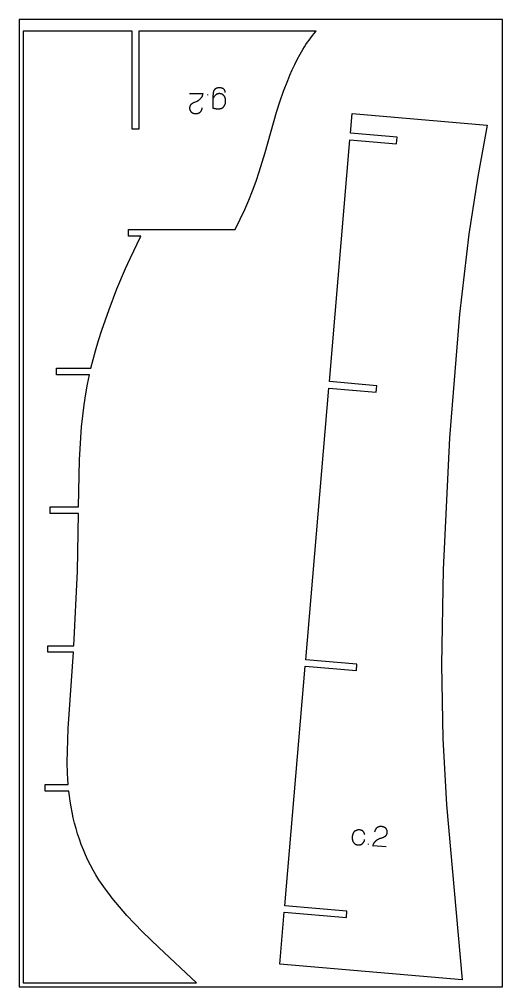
# Model space of a CAD drawing. Header units: millimetres. Extents: x 1718 to 33616, y 5029 to 7469.
# Drawn here: x 32396 to 33616, y 5029 to 7469 of the extents above; entities that cross this region are included whole.
import ezdxf

# ---------------------------------------------------------------- set-up
doc = ezdxf.new("R2010")
doc.units = ezdxf.units.MM
for name, color, linetype, true_color in [('ZZ_CORTE', 1, 'Continuous', 0xff0000), ('ZZ_GRABADO', 98, 'Continuous', 0x005600), ('ZZ_PANEL', 18, 'Continuous', 0x000000)]:
    doc.layers.add(name, color=color, linetype=linetype, true_color=true_color)

msp = doc.modelspace()

# ---------------------------------------------------------------- linework, layer by layer
at = {"layer": 'ZZ_CORTE'}
for points in [[(33145.6, 7439.2), (32915.6, 7439.2), (32697.6, 7439.2), (32697.6, 7192.2), (32681.1, 7192.2), (32681.1, 7439.2), (32636.1, 7439.2), (32406.1, 7439.2), (32406.1, 5039.2), (32843.1, 5039.2)], [(32941.3, 6939.2), (32953.9, 6965.2), (32965, 6989.2), (32975.2, 7013.1), (32984.7, 7037), (32993.5, 7060.9), (33001.6, 7084.9), (33016.4, 7133.6), (33045.4, 7234.9), (33053.9, 7261.3), (33063.2, 7288.1), (33073.5, 7315), (33079.1, 7328.5), (33085, 7341.9), (33091.1, 7355.1), (33097.7, 7368.2), (33104.6, 7381), (33108.2, 7387.2), (33111.8, 7393.4), (33115.6, 7399.5), (33119.5, 7405.5), (33123.6, 7411.3), (33127.7, 7417.1), (33131.9, 7422.7), (33136.2, 7428.1), (33140.6, 7433.5), (33145.6, 7439.2)], [(33513.7, 5046.6), (33053.8, 5086), (33064.9, 5216.9), (33221.5, 5203.5), (33222.9, 5220), (33066.3, 5233.4), (33117.6, 5837.6), (33246.8, 5826.5), (33248.2, 5843), (33119, 5854), (33177.2, 6538.9), (33296.8, 6528.7), (33298.2, 6545.1), (33178.6, 6555.4), (33230.4, 7165.5), (33348.5, 7155.4), (33349.9, 7171.8), (33231.8, 7181.9), (33236, 7231.6), (33577.2, 7202.4)], [(33577.2, 7202.4), (33553.2, 7073.2), (33531.1, 6927.1), (33507.5, 6725.8), (33482.1, 6413.5), (33465.7, 6081.5), (33461.9, 5840.9), (33465.4, 5655.3), (33474.2, 5488.1), (33513.7, 5046.6)], [(32703, 6922.7), (32671.7, 6922.7), (32671.7, 6939.2), (32711.3, 6939.2), (32941.3, 6939.2)], [(32576.9, 6589.2), (32582.4, 6611.2), (32588.3, 6633), (32596.1, 6659.4), (32604.5, 6685.6), (32622.5, 6737.6), (32642.4, 6789.2), (32664, 6840.7), (32675.5, 6866.2), (32703, 6922.7)], [(32573.2, 6572.7), (32489.5, 6572.7), (32489.5, 6589.2), (32576.9, 6589.2)], [(32545.3, 6239.2), (32547.9, 6357.7), (32551.1, 6413.6), (32553.4, 6441.5), (32556.3, 6469.3), (32559.8, 6497.1), (32564, 6524.7), (32568.3, 6548.8), (32573.2, 6572.7)], [(32545.1, 6222.7), (32473.7, 6222.7), (32473.7, 6239.2), (32545.3, 6239.2)], [(32533.7, 5889.2), (32542.8, 6077), (32545.1, 6222.7)], [(32532.6, 5872.7), (32467.9, 5872.7), (32467.9, 5889.2), (32533.7, 5889.2)], [(32519.5, 5539.2), (32518.5, 5553.1), (32517.8, 5566.9), (32517.1, 5595.2), (32517.3, 5623.6), (32519, 5680.5), (32532.6, 5872.7)], [(32521, 5522.7), (32461.6, 5522.7), (32461.6, 5539.2), (32519.5, 5539.2)], [(32843.1, 5039.2), (32748.4, 5127.7), (32707.2, 5167.8), (32687.1, 5188.3), (32667.6, 5209.1), (32648.6, 5230.5), (32639.4, 5241.4), (32630.5, 5252.5), (32621.7, 5263.8), (32613.2, 5275.3), (32605, 5286.9), (32597.1, 5298.8), (32589.6, 5310.9), (32582.4, 5323.3), (32575.6, 5335.8), (32569.3, 5348.5), (32563.3, 5361.4), (32557.7, 5374.5), (32552.5, 5387.7), (32547.7, 5401), (32543.3, 5414.4), (32539.2, 5428), (32535.5, 5441.6), (32532.2, 5455.3), (32529.3, 5469), (32526.6, 5482.9), (32524.4, 5496.8), (32522.4, 5510.7), (32521, 5522.7)]]:
    msp.add_lwpolyline(points, dxfattribs=at)
at = {"layer": 'ZZ_GRABADO'}
for points in [[(32915.6, 7284.8), (32915.6, 7285.2), (32915.6, 7285.5), (32915.6, 7285.9), (32915.6, 7286.2), (32915.6, 7286.6), (32915.5, 7286.9), (32915.5, 7287.3), (32915.4, 7287.6), (32915.4, 7287.9), (32915.3, 7288.3), (32915.2, 7288.6), (32915.1, 7288.9), (32915, 7289.2), (32914.9, 7289.5), (32914.8, 7289.8), (32914.6, 7290.1), (32914.5, 7290.4), (32914.3, 7290.6), (32914.2, 7290.9), (32914, 7291.2), (32913.9, 7291.4), (32913.7, 7291.7), (32913.5, 7291.9), (32913.3, 7292.2), (32913.1, 7292.4), (32912.9, 7292.6), (32912.6, 7292.8), (32912.4, 7293.1), (32912.2, 7293.3), (32911.9, 7293.5), (32911.6, 7293.7), (32911.4, 7293.9), (32911.1, 7294), (32910.9, 7294.2), (32910.6, 7294.3), (32910.4, 7294.5), (32910.1, 7294.6), (32909.9, 7294.7), (32909.6, 7294.9), (32909.3, 7295), (32909.1, 7295.1), (32908.8, 7295.2), (32908.5, 7295.3), (32908.2, 7295.5), (32907.9, 7295.6), (32907.6, 7295.6), (32907.3, 7295.7), (32907, 7295.8), (32906.7, 7295.9), (32906.3, 7296), (32906, 7296), (32905.7, 7296.1), (32905, 7296.2), (32904.3, 7296.3), (32903.6, 7296.4), (32902.8, 7296.4), (32902.1, 7296.5), (32901.3, 7296.5), (32900.7, 7296.5), (32900.2, 7296.5), (32899.6, 7296.4), (32899.1, 7296.4), (32898.5, 7296.3), (32898, 7296.3), (32897.5, 7296.2), (32897, 7296.1), (32896.5, 7296.1), (32896, 7296), (32895.5, 7295.8), (32895.1, 7295.7), (32894.6, 7295.6), (32894.2, 7295.4), (32893.7, 7295.3), (32893.3, 7295.1), (32892.9, 7295), (32892.5, 7294.8), (32892.1, 7294.6), (32891.8, 7294.4), (32891.4, 7294.2), (32891.2, 7294), (32891, 7293.9), (32890.9, 7293.8), (32890.7, 7293.7), (32890.5, 7293.6), (32890.4, 7293.4), (32890.2, 7293.3), (32890, 7293.2), (32889.9, 7293), (32889.7, 7292.9), (32889.6, 7292.8), (32889.4, 7292.6), (32889.3, 7292.5), (32889.1, 7292.3), (32889, 7292.2), (32888.9, 7292), (32888.7, 7291.9), (32888.6, 7291.7), (32888.5, 7291.6), (32888.3, 7291.4), (32888.2, 7291.2), (32888.1, 7291.1), (32887.9, 7290.8), (32887.7, 7290.5), (32887.5, 7290.2), (32887.3, 7289.9), (32887.2, 7289.5), (32887, 7289.2), (32886.9, 7288.9), (32886.7, 7288.5), (32886.6, 7288.1), (32886.4, 7287.8), (32886.3, 7287.4), (32886.2, 7287), (32886, 7286.6), (32885.9, 7286.1), (32885.8, 7285.7), (32885.7, 7285.3), (32885.6, 7284.8), (32885.5, 7284.4), (32885.4, 7283.4), (32885.2, 7282.4), (32885.1, 7281.4), (32885, 7280.3), (32885, 7279.2), (32884.9, 7278.1), (32884.9, 7276.9)], [(32825.5, 7281.8), (32859, 7281.8)], [(32859, 7281.8), (32859, 7281.8), (32859, 7281.8), (32859, 7281.8), (32859, 7281.8), (32859, 7281.8), (32859, 7281.8), (32859, 7281.8), (32859, 7281.8), (32859, 7281.7), (32859, 7281.7), (32859, 7281.7), (32858.9, 7281.7), (32858.9, 7281.7), (32858.9, 7281.7), (32858.9, 7281.7), (32858.9, 7281.7), (32858.9, 7281.7), (32858.9, 7281.6), (32858.9, 7281.6), (32858.9, 7281.6), (32858.9, 7281.6), (32858.9, 7281.5), (32858.9, 7281.5), (32858.9, 7281.5), (32858.9, 7281.5), (32858.9, 7281.4), (32858.8, 7281.4), (32858.8, 7281.3), (32858.8, 7281.2), (32858.8, 7281.2), (32858.8, 7281.1), (32858.8, 7281), (32858.8, 7280.9), (32858.8, 7280.9), (32858.8, 7280.8), (32858.8, 7280.8), (32858.8, 7280.7), (32858.8, 7280.6), (32858.8, 7280.5), (32858.8, 7280.3), (32858.7, 7280.2), (32858.7, 7279.8), (32858.5, 7279), (32858.2, 7277.9), (32858.1, 7277.6), (32858, 7277.3), (32858, 7277), (32857.9, 7276.7), (32857.8, 7276.4), (32857.6, 7276.2), (32857.5, 7275.9), (32857.4, 7275.6), (32857.3, 7275.3), (32857.2, 7275), (32857, 7274.7), (32856.9, 7274.4), (32856.6, 7273.9), (32856.2, 7273.3), (32855.9, 7272.7), (32855.5, 7272.2), (32855.1, 7271.6), (32854.6, 7271), (32854.2, 7270.4), (32853.7, 7269.8), (32853.1, 7269.2), (32852.6, 7268.5), (32852, 7267.9), (32851.5, 7267.4), (32850.9, 7266.8), (32850.3, 7266.3), (32849.8, 7265.8), (32849.2, 7265.4), (32848.7, 7264.9), (32848.4, 7264.7), (32848.1, 7264.5), (32847.1, 7263.8), (32846.6, 7263.5), (32846.1, 7263.2), (32845.6, 7263), (32845.1, 7262.7), (32844.7, 7262.5), (32844.2, 7262.3), (32842.2, 7261.4), (32839.7, 7260.4), (32838.2, 7259.8), (32836.9, 7259.2), (32835.6, 7258.5), (32834.3, 7257.9), (32833.7, 7257.5), (32833, 7257.1), (32832.4, 7256.7), (32831.8, 7256.3), (32831.3, 7255.9), (32830.7, 7255.4), (32830.1, 7255), (32829.6, 7254.5), (32829.3, 7254.2), (32829.1, 7254), (32828.8, 7253.7), (32828.6, 7253.4), (32828.4, 7253.2), (32828.2, 7252.9), (32828, 7252.7), (32827.8, 7252.4), (32827.6, 7252.1), (32827.4, 7251.9), (32827.3, 7251.6), (32827.1, 7251.3), (32827, 7251.1), (32826.9, 7250.9), (32826.9, 7250.8), (32826.8, 7250.6), (32826.7, 7250.5), (32826.7, 7250.4), (32826.6, 7250.2), (32826.5, 7249.9), (32826.5, 7249.6), (32826.4, 7249.4), (32826.3, 7249.1), (32826.2, 7248.8), (32826.2, 7248.5), (32826.1, 7248.1), (32826.1, 7247.8), (32826, 7247.5), (32826, 7247.2), (32825.9, 7246.9), (32825.9, 7246.5), (32825.9, 7246.2), (32825.9, 7245.9), (32825.9, 7245.5), (32825.9, 7245.2), (32825.9, 7244.8), (32825.9, 7244.5), (32825.9, 7244.2), (32825.9, 7243.8), (32826, 7243.5), (32826, 7243.1), (32826.1, 7242.8), (32826.1, 7242.5), (32826.2, 7242.1), (32826.3, 7241.8), (32826.4, 7241.5), (32826.4, 7241.2), (32826.5, 7240.8), (32826.7, 7240.5), (32826.8, 7240.2), (32826.9, 7239.9), (32827, 7239.6), (32827.2, 7239.3), (32827.3, 7239), (32827.5, 7238.7), (32827.7, 7238.4), (32827.8, 7238.1), (32828, 7237.8), (32828.2, 7237.5), (32828.4, 7237.3), (32828.6, 7237), (32828.9, 7236.7), (32829.1, 7236.5), (32829.3, 7236.2), (32829.6, 7236), (32829.8, 7235.7), (32830.1, 7235.5), (32830.4, 7235.2), (32830.6, 7235), (32830.9, 7234.8), (32831.2, 7234.6), (32831.5, 7234.4), (32831.7, 7234.2), (32832, 7234), (32832.3, 7233.8), (32832.6, 7233.7), (32832.8, 7233.5), (32833.1, 7233.4), (32833.4, 7233.2), (32833.7, 7233.1), (32834, 7233), (32834.2, 7232.9), (32834.5, 7232.8), (32835.1, 7232.6), (32835.7, 7232.4), (32836.3, 7232.3), (32836.9, 7232.1), (32837.5, 7232), (32838.1, 7231.9), (32838.7, 7231.8), (32839.3, 7231.7), (32839.9, 7231.7), (32840.6, 7231.6), (32841.2, 7231.6), (32841.8, 7231.6), (32842.4, 7231.6), (32843, 7231.6), (32843.6, 7231.7), (32844.2, 7231.7), (32844.5, 7231.8), (32844.8, 7231.8), (32845.1, 7231.9), (32845.3, 7231.9), (32845.6, 7232), (32845.9, 7232.1), (32846.3, 7232.1), (32846.6, 7232.2), (32846.9, 7232.3), (32847.2, 7232.4), (32847.5, 7232.5), (32847.8, 7232.7), (32848.1, 7232.8), (32848.4, 7232.9), (32848.7, 7233.1), (32849, 7233.2), (32849.6, 7233.5), (32850.2, 7233.8), (32850.8, 7234.2), (32851.3, 7234.5), (32851.9, 7234.8), (32852.4, 7235.2), (32852.6, 7235.4), (32852.8, 7235.5), (32853.1, 7235.7), (32853.3, 7235.9), (32853.5, 7236.1), (32853.7, 7236.3), (32853.9, 7236.5), (32854.1, 7236.7), (32854.3, 7236.9), (32854.5, 7237.1), (32854.7, 7237.3), (32854.8, 7237.6), (32855, 7237.8), (32855.2, 7238), (32855.3, 7238.3), (32855.5, 7238.5), (32855.6, 7238.8), (32855.8, 7239.1), (32855.9, 7239.3), (32856.1, 7239.6), (32856.2, 7239.9), (32856.3, 7240.2), (32856.4, 7240.5), (32856.6, 7240.9), (32856.7, 7241.2), (32856.8, 7241.6), (32857, 7242.4), (32857.2, 7243.2), (32857.4, 7244.1), (32857.6, 7245), (32857.8, 7246.1)], [(32870.9, 7279.3), (32870.9, 7278.2)], [(32884.9, 7245.6), (32886.2, 7245.2), (32887.4, 7245), (32888.6, 7244.7), (32889.8, 7244.5), (32891, 7244.3), (32892.1, 7244.1), (32893.3, 7243.9), (32894.4, 7243.8), (32895.5, 7243.8), (32896.7, 7243.7), (32897.8, 7243.7), (32898.8, 7243.7), (32899.9, 7243.7), (32901, 7243.8), (32902, 7243.9), (32903.4, 7244.1), (32903.8, 7244.1), (32904.2, 7244.2), (32904.6, 7244.3), (32904.9, 7244.4), (32905.3, 7244.5), (32905.6, 7244.6), (32906, 7244.7), (32906.3, 7244.9), (32906.7, 7245), (32907, 7245.1), (32907.4, 7245.3), (32907.7, 7245.5), (32908, 7245.7), (32908.3, 7245.9), (32908.7, 7246.1), (32909, 7246.3), (32909.3, 7246.5), (32909.6, 7246.7), (32909.9, 7247), (32910.2, 7247.2), (32910.5, 7247.5), (32910.8, 7247.8), (32911.1, 7248.1), (32911.4, 7248.4), (32911.7, 7248.7), (32911.9, 7249), (32912.2, 7249.3), (32912.5, 7249.7), (32912.8, 7250), (32913, 7250.4), (32913.3, 7250.7), (32913.5, 7251.1), (32913.7, 7251.4), (32913.9, 7251.7), (32914.1, 7252.1), (32914.3, 7252.4), (32914.5, 7252.8), (32914.7, 7253.1), (32914.8, 7253.5), (32915, 7253.9), (32915.2, 7254.2), (32915.3, 7254.6), (32915.5, 7255), (32915.6, 7255.4), (32915.7, 7255.8), (32915.9, 7256.1), (32916, 7256.5), (32916.1, 7256.9), (32916.2, 7257.3), (32916.3, 7257.8), (32916.4, 7258.2), (32916.4, 7258.6), (32916.5, 7259), (32916.6, 7259.4), (32916.6, 7259.9), (32916.7, 7260.7), (32916.8, 7261.6), (32916.8, 7262.5), (32916.9, 7263.5), (32916.8, 7264.4), (32916.8, 7265.4), (32916.8, 7265.8), (32916.7, 7266.3), (32916.7, 7266.7), (32916.6, 7267.2), (32916.6, 7267.6), (32916.5, 7268), (32916.4, 7268.5), (32916.3, 7268.9), (32916.2, 7269.3), (32916.1, 7269.7), (32916, 7270.1), (32915.9, 7270.5), (32915.8, 7270.9), (32915.6, 7271.3), (32915.5, 7271.7), (32915.3, 7272.1), (32915.2, 7272.4), (32915, 7272.8), (32914.8, 7273.2), (32914.7, 7273.5), (32914.5, 7273.9), (32914.3, 7274.3), (32914.1, 7274.6), (32913.9, 7274.9), (32913.6, 7275.3), (32913.4, 7275.6), (32913.2, 7275.9), (32912.9, 7276.2), (32912.7, 7276.6), (32912.4, 7276.9), (32912.1, 7277.2), (32911.8, 7277.5), (32911.5, 7277.8), (32911.2, 7278.1), (32910.9, 7278.4), (32910.6, 7278.7), (32910.3, 7278.9), (32909.9, 7279.2), (32909.6, 7279.4), (32909.3, 7279.6), (32908.9, 7279.8), (32908.6, 7280), (32908.2, 7280.2), (32907.8, 7280.4), (32907.5, 7280.6), (32907.1, 7280.7), (32906.7, 7280.9), (32906.3, 7281), (32905.9, 7281.2), (32905.5, 7281.3), (32905.1, 7281.4), (32904.7, 7281.5), (32904.3, 7281.5), (32903.9, 7281.6), (32903.4, 7281.7), (32903, 7281.7), (32902.6, 7281.8), (32902.1, 7281.8), (32901.7, 7281.8), (32901.2, 7281.8), (32900.9, 7281.8), (32900.6, 7281.8), (32900.3, 7281.8), (32900, 7281.8), (32899.7, 7281.7), (32899.4, 7281.7), (32899.1, 7281.7), (32898.8, 7281.6), (32898.5, 7281.6), (32898.2, 7281.5), (32897.9, 7281.4), (32897.6, 7281.4), (32897.3, 7281.3), (32897, 7281.2), (32896.7, 7281.1), (32896.4, 7281), (32896.1, 7280.9), (32895.9, 7280.8), (32895.6, 7280.7), (32895.3, 7280.6), (32895, 7280.5), (32894.8, 7280.3), (32894.5, 7280.2), (32894.2, 7280.1), (32893.9, 7279.9), (32893.7, 7279.7), (32893.4, 7279.6), (32893.2, 7279.4), (32892.9, 7279.2), (32892.6, 7279.1), (32892.4, 7278.9), (32892.1, 7278.7), (32891.9, 7278.5), (32891.6, 7278.3), (32891.4, 7278.1), (32891.1, 7277.9), (32890.6, 7277.4), (32890.1, 7276.9), (32889.7, 7276.4), (32889.2, 7275.9), (32888.7, 7275.4), (32888.3, 7274.8), (32887.8, 7274.2), (32887.4, 7273.6), (32887, 7272.9), (32886.5, 7272.2), (32886.1, 7271.5), (32885.7, 7270.8), (32885.3, 7270.1), (32884.9, 7269.3)], [(32884.9, 7276.9), (32884.9, 7245.6)], [(33268, 5412.9), (33267.7, 5414), (33267.5, 5414.6), (33267.3, 5415.1), (33267.1, 5415.6), (33267, 5416.1), (33266.8, 5416.5), (33266.6, 5417), (33266.5, 5417.2), (33266.4, 5417.4), (33266.2, 5417.6), (33266.1, 5417.8), (33266, 5418.1), (33265.9, 5418.3), (33265.6, 5418.7), (33265.3, 5419.1), (33265, 5419.6), (33264.6, 5420), (33264.2, 5420.5), (33264.1, 5420.7), (33263.9, 5420.9), (33263.6, 5421.1), (33263.4, 5421.3), (33263.2, 5421.5), (33263, 5421.7), (33262.8, 5421.9), (33262.5, 5422), (33262.3, 5422.2), (33262, 5422.4), (33261.8, 5422.5), (33261.5, 5422.7), (33261.2, 5422.8), (33260.9, 5423), (33260.7, 5423.1), (33260.4, 5423.2), (33259.8, 5423.5), (33259.2, 5423.7), (33258.6, 5423.9), (33258, 5424), (33257.4, 5424.2), (33256.8, 5424.3), (33256.6, 5424.4), (33256.3, 5424.4), (33256, 5424.5), (33255.7, 5424.5), (33255.1, 5424.6), (33254.5, 5424.6), (33254, 5424.7), (33253.4, 5424.7), (33252.9, 5424.7), (33252.7, 5424.6), (33252.4, 5424.6), (33252.2, 5424.6), (33251.9, 5424.6), (33251.7, 5424.6), (33251.4, 5424.5), (33250.9, 5424.5), (33250.4, 5424.4), (33249.9, 5424.2), (33249.4, 5424.1), (33248.8, 5424), (33248.3, 5423.8), (33247.7, 5423.6), (33247.2, 5423.4), (33246.6, 5423.2), (33246, 5423), (33245.4, 5422.7), (33244.9, 5422.4), (33244.3, 5422.2), (33243.8, 5421.9), (33243.2, 5421.6), (33242.7, 5421.3), (33242.6, 5421.2), (33242.4, 5421.1), (33242.3, 5421), (33242.2, 5420.9), (33242, 5420.8), (33241.9, 5420.7), (33241.8, 5420.6), (33241.7, 5420.5), (33241.5, 5420.4), (33241.4, 5420.2), (33241.3, 5420.1), (33241.2, 5420), (33241, 5419.8), (33240.9, 5419.7), (33240.7, 5419.4), (33240.4, 5419.1), (33240.2, 5418.8), (33240, 5418.4), (33239.7, 5418.1), (33239.5, 5417.7), (33239.3, 5417.3), (33239, 5416.9), (33238.8, 5416.5), (33238.6, 5416), (33238.4, 5415.6), (33238.2, 5415.1), (33238, 5414.7), (33237.8, 5414.2), (33237.7, 5413.7), (33237.5, 5413.3), (33237.4, 5412.8), (33237.2, 5412.3), (33237.1, 5411.8), (33237, 5411.3), (33236.9, 5410.8), (33236.8, 5410.2), (33236.7, 5409.7), (33236.6, 5409.2), (33236.6, 5408.6), (33236.5, 5407.6), (33236.4, 5406.5), (33236.4, 5405.4), (33236.4, 5404.4), (33236.4, 5403.3), (33236.5, 5402.3), (33236.6, 5401.3), (33236.7, 5400.3), (33236.8, 5399.8), (33236.9, 5399.3), (33237, 5398.8), (33237.1, 5398.3), (33237.2, 5397.9), (33237.4, 5397.4), (33237.5, 5397), (33237.6, 5396.6), (33237.8, 5396.2), (33238, 5395.8), (33238.2, 5395.4), (33238.3, 5395), (33238.5, 5394.6), (33238.7, 5394.4), (33238.8, 5394.3), (33238.9, 5394.1), (33239, 5393.9), (33239.1, 5393.8), (33239.2, 5393.6), (33239.4, 5393.3), (33239.7, 5393), (33239.9, 5392.7), (33240.2, 5392.4), (33240.5, 5392.1), (33240.7, 5391.8), (33241, 5391.5), (33241.3, 5391.2), (33241.6, 5390.9), (33241.9, 5390.7), (33242.2, 5390.4), (33242.5, 5390.2), (33242.8, 5389.9), (33243.1, 5389.7), (33243.5, 5389.4), (33243.8, 5389.2), (33244.1, 5389), (33244.5, 5388.8), (33244.8, 5388.6), (33245.1, 5388.4), (33245.5, 5388.2), (33245.8, 5388.1), (33246.1, 5387.9), (33246.4, 5387.8), (33246.8, 5387.6), (33247.1, 5387.5), (33247.4, 5387.4), (33247.7, 5387.3), (33248, 5387.2), (33248.3, 5387.2), (33248.6, 5387.1), (33248.9, 5387), (33249.5, 5386.9), (33250.1, 5386.9), (33250.8, 5386.8), (33251.4, 5386.8), (33252.1, 5386.8), (33252.8, 5386.8), (33253.5, 5386.8), (33254.2, 5386.8), (33254.6, 5386.9), (33254.9, 5386.9), (33255.3, 5387), (33255.6, 5387), (33256, 5387.1), (33256.3, 5387.1), (33256.6, 5387.2), (33257, 5387.3), (33257.3, 5387.4), (33257.6, 5387.4), (33257.9, 5387.5), (33258.2, 5387.7), (33258.5, 5387.8), (33258.8, 5387.9), (33259.1, 5388), (33259.4, 5388.1), (33259.7, 5388.3), (33260, 5388.4), (33260.2, 5388.6), (33260.5, 5388.8), (33260.8, 5388.9), (33261, 5389.1), (33261.3, 5389.3), (33261.6, 5389.5), (33261.8, 5389.7), (33262.1, 5390), (33262.3, 5390.2), (33262.6, 5390.4), (33262.8, 5390.7), (33263, 5390.9), (33263.3, 5391.2), (33263.5, 5391.4), (33263.9, 5392), (33264.4, 5392.5), (33264.8, 5393.1), (33265.2, 5393.6), (33265.5, 5394.1), (33265.9, 5394.7), (33266.2, 5395.2), (33266.5, 5395.7), (33266.6, 5396), (33266.7, 5396.3), (33266.9, 5396.5), (33267, 5396.8), (33267.1, 5397.1), (33267.2, 5397.4), (33267.3, 5397.7), (33267.3, 5398), (33267.4, 5398.3), (33267.5, 5398.7), (33267.5, 5399), (33267.6, 5399.3), (33267.6, 5399.7), (33267.7, 5400), (33267.7, 5400.4), (33267.7, 5400.7)], [(33288.7, 5384.5), (33288.7, 5384.5), (33288.7, 5384.5), (33288.7, 5384.5), (33288.8, 5384.5), (33288.8, 5384.5), (33288.8, 5384.5), (33288.8, 5384.5), (33288.8, 5384.5), (33288.8, 5384.5), (33288.8, 5384.6), (33288.8, 5384.6), (33288.8, 5384.6), (33288.8, 5384.6), (33288.8, 5384.6), (33288.8, 5384.6), (33288.8, 5384.6), (33288.8, 5384.6), (33288.8, 5384.6), (33288.8, 5384.7), (33288.9, 5384.7), (33288.9, 5384.7), (33288.9, 5384.7), (33288.9, 5384.8), (33288.9, 5384.8), (33288.9, 5384.8), (33288.9, 5384.8), (33288.9, 5384.9), (33288.9, 5385), (33289, 5385), (33289, 5385.1), (33289, 5385.2), (33289, 5385.3), (33289, 5385.3), (33289, 5385.4), (33289, 5385.4), (33289, 5385.5), (33289, 5385.5), (33289, 5385.7), (33289.1, 5385.8), (33289.1, 5385.9), (33289.1, 5386.1), (33289.2, 5386.4), (33289.5, 5387.3), (33289.9, 5388.3), (33290, 5388.6), (33290.1, 5388.9), (33290.2, 5389.2), (33290.3, 5389.4), (33290.4, 5389.7), (33290.6, 5390), (33290.7, 5390.3), (33290.9, 5390.6), (33291, 5390.8), (33291.2, 5391.1), (33291.3, 5391.4), (33291.5, 5391.6), (33291.8, 5392.2), (33292.2, 5392.7), (33292.6, 5393.3), (33293.1, 5393.8), (33293.5, 5394.3), (33294, 5394.9), (33294.5, 5395.4), (33295.1, 5396), (33295.6, 5396.6), (33296.3, 5397.2), (33296.9, 5397.7), (33297.5, 5398.2), (33298.1, 5398.7), (33298.7, 5399.2), (33299.3, 5399.6), (33299.9, 5400.1), (33300.4, 5400.4), (33300.7, 5400.6), (33301, 5400.8), (33302.1, 5401.4), (33302.7, 5401.6), (33303.2, 5401.9), (33303.7, 5402.1), (33304.2, 5402.3), (33304.6, 5402.5), (33305.1, 5402.7), (33307.2, 5403.4), (33309.8, 5404.2), (33311.3, 5404.7), (33312.7, 5405.1), (33314.1, 5405.7), (33315.4, 5406.2), (33316.1, 5406.5), (33316.7, 5406.9), (33317.3, 5407.2), (33318, 5407.6), (33318.6, 5408), (33319.2, 5408.4), (33319.8, 5408.8), (33320.4, 5409.2), (33320.7, 5409.5), (33320.9, 5409.7), (33321.2, 5409.9), (33321.5, 5410.2), (33321.7, 5410.4), (33321.9, 5410.6), (33322.2, 5410.9), (33322.4, 5411.1), (33322.6, 5411.4), (33322.8, 5411.6), (33322.9, 5411.9), (33323.1, 5412.1), (33323.3, 5412.4), (33323.3, 5412.5), (33323.4, 5412.7), (33323.5, 5412.8), (33323.5, 5412.9), (33323.6, 5413.1), (33323.7, 5413.2), (33323.8, 5413.5), (33323.9, 5413.8), (33324, 5414), (33324.1, 5414.3), (33324.2, 5414.6), (33324.3, 5414.9), (33324.4, 5415.2), (33324.5, 5415.5), (33324.5, 5415.8), (33324.6, 5416.2), (33324.7, 5416.5), (33324.7, 5416.8), (33324.8, 5417.1), (33324.8, 5417.5), (33324.8, 5417.8), (33324.9, 5418.2), (33324.9, 5418.5), (33324.9, 5418.8), (33324.9, 5419.2), (33324.9, 5419.5), (33324.9, 5419.9), (33324.9, 5420.2), (33324.9, 5420.5), (33324.9, 5420.9), (33324.8, 5421.2), (33324.8, 5421.5), (33324.7, 5421.9), (33324.6, 5422.2), (33324.6, 5422.5), (33324.5, 5422.9), (33324.4, 5423.2), (33324.3, 5423.5), (33324.2, 5423.8), (33324.1, 5424.2), (33323.9, 5424.5), (33323.8, 5424.8), (33323.7, 5425.1), (33323.5, 5425.4), (33323.3, 5425.7), (33323.2, 5426), (33323, 5426.3), (33322.8, 5426.6), (33322.6, 5426.8), (33322.4, 5427.1), (33322.2, 5427.4), (33322, 5427.7), (33321.7, 5427.9), (33321.5, 5428.2), (33321.2, 5428.5), (33321, 5428.7), (33320.7, 5428.9), (33320.5, 5429.2), (33320.2, 5429.4), (33320, 5429.6), (33319.7, 5429.8), (33319.4, 5430), (33319.2, 5430.2), (33318.9, 5430.4), (33318.7, 5430.5), (33318.4, 5430.7), (33318.1, 5430.8), (33317.8, 5431), (33317.6, 5431.1), (33317.3, 5431.3), (33316.7, 5431.5), (33316.2, 5431.7), (33315.6, 5431.9), (33315, 5432.1), (33314.4, 5432.3), (33313.8, 5432.4), (33313.2, 5432.6), (33312.6, 5432.7), (33312, 5432.8), (33311.4, 5432.9), (33310.8, 5433), (33310.2, 5433), (33309.6, 5433.1), (33309, 5433.1), (33308.4, 5433.1), (33307.8, 5433.1), (33307.5, 5433.1), (33307.2, 5433.1), (33306.9, 5433.1), (33306.6, 5433), (33306.3, 5433), (33306, 5432.9), (33305.7, 5432.9), (33305.4, 5432.8), (33305.1, 5432.7), (33304.7, 5432.7), (33304.4, 5432.6), (33304.1, 5432.5), (33303.8, 5432.4), (33303.5, 5432.3), (33303.1, 5432.2), (33302.8, 5432.1), (33302.2, 5431.8), (33301.6, 5431.5), (33301, 5431.3), (33300.4, 5431), (33299.8, 5430.7), (33299.3, 5430.4), (33299.1, 5430.2), (33298.8, 5430.1), (33298.6, 5429.9), (33298.4, 5429.7), (33298.1, 5429.6), (33297.9, 5429.4), (33297.7, 5429.2), (33297.5, 5429), (33297.3, 5428.8), (33297, 5428.6), (33296.8, 5428.4), (33296.7, 5428.2), (33296.5, 5428), (33296.3, 5427.8), (33296.1, 5427.5), (33295.9, 5427.3), (33295.7, 5427), (33295.6, 5426.8), (33295.4, 5426.5), (33295.3, 5426.3), (33295.1, 5426), (33295, 5425.7), (33294.8, 5425.4), (33294.7, 5425.1), (33294.5, 5424.7), (33294.4, 5424.4), (33294.1, 5423.6), (33293.8, 5422.8), (33293.5, 5421.9), (33293.3, 5421), (33293, 5420)], [(33277.1, 5388), (33277.2, 5389.1)], [(33322.1, 5381.6), (33288.7, 5384.5)]]:
    msp.add_lwpolyline(points, dxfattribs=at)
at = {"layer": 'ZZ_PANEL'}
msp.add_lwpolyline([(32396.1, 5029.2), (33616.1, 5029.2), (33616.1, 7469.2), (32396.1, 7469.2)], close=True, dxfattribs=at)

doc.saveas('drawing.dxf')
